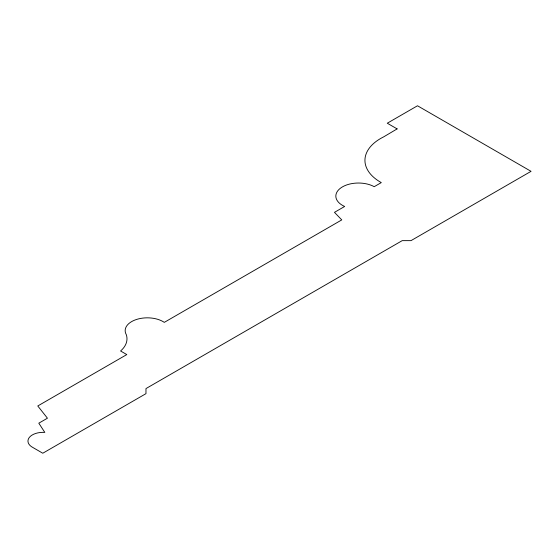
<?xml version="1.0" encoding="UTF-8"?>
<svg xmlns="http://www.w3.org/2000/svg" width="559" height="559" viewBox="0 0 559 559"><rect width="100%" height="100%" fill="white"/><g stroke="black" fill="none" stroke-linecap="round" stroke-linejoin="round"><path stroke-width="0.84" d="M397.121 128.898L383.663 136.871A53.58 30.934 0 0 0 381.28 182.604L374.216 186.685A22.66 13.081 0 0 0 341.346 187.558A22.66 13.081 0 0 0 344.658 206.467L334.457 212.35L341.773 219.897L164.29 322.368A22.178 12.801 0 0 0 136.515 319.462A22.178 12.801 0 0 0 126.292 334.652A37.879 21.871 0 0 1 120.583 350.982L126.802 354.574L37.774 405.974L47.438 418.202L38.809 423.184L44.811 432.393A15.128 8.734 0 0 0 29.271 437.501A15.128 8.734 0 0 0 33.037 447.598L42.784 453.23L145.969 393.655L145.969 388.582L402.207 240.643L410.998 240.643L531.05 171.333L417.496 105.77L387.275 123.218L397.121 128.898"/></g></svg>
